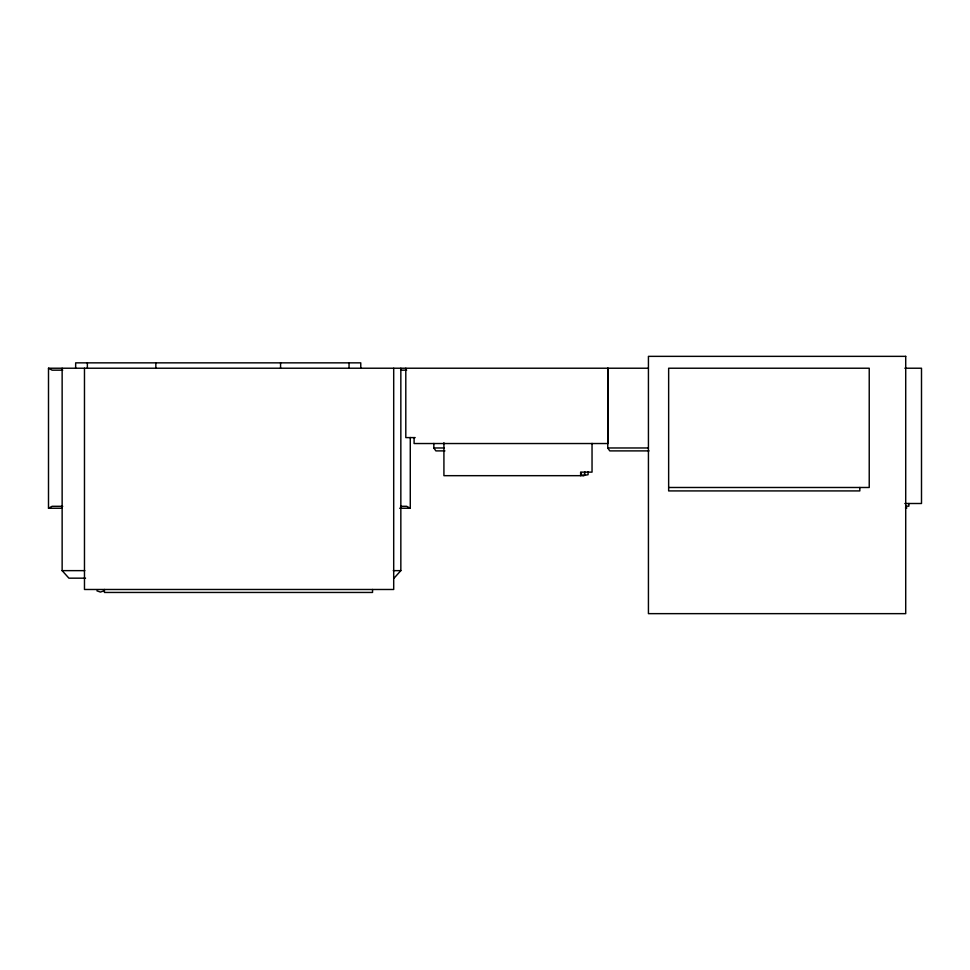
<?xml version="1.0" encoding="UTF-8"?>
<svg xmlns="http://www.w3.org/2000/svg" width="970" height="970" viewBox="0 0 970 970"><rect width="100%" height="100%" fill="white"/><g stroke="black" fill="none" stroke-linecap="round" stroke-linejoin="round"><path stroke-width="1.45" d="M394.062 578.168L400.84 570.639L400.84 368.224M648.36 368.224L48.5 368.224L48.5 508.244L52.113 506.304L62.723 506.304M103.96 590.827L100.431 592.064L96.903 590.827M904.852 368.224L921.5 368.224L921.5 503.503L904.852 503.503M62.723 370.164L52.113 370.164L48.5 368.224M400.586 370.164L406.648 370.164M415.172 437.603L405.799 437.603L405.799 368.224M433.845 443.46L433.845 447.97L444.369 447.97M607.766 368.224L607.766 447.97L648.36 447.97M444.915 450.892L435.857 450.892L433.845 447.97M649.015 450.892L609.766 450.892L607.766 447.97M584.098 475.676L443.92 475.676L443.92 442.744M668.645 487.486L869.229 487.486L869.229 368.224L668.645 368.224L668.645 490.917L859.82 490.917L859.82 487.486M905.847 506.182L908.866 506.182L908.866 503.503M400.586 506.304L406.648 506.304L410.274 508.244L410.274 437.482M905.483 507.953L906.877 507.953M48.5 508.244L62.128 508.244M399.676 508.244L410.274 508.244M62.141 368.224L62.141 570.639L84.814 570.639M393.274 570.639L400.84 570.639M85.542 578.168L68.906 578.168L62.141 570.639M584.207 474.027L585.201 475.215L588.075 474.706L588.075 471.796M584.777 471.796L584.777 474.706L583.431 475.482L581.903 475.215L580.909 472.475M608.044 368.224L608.044 443.532L414.093 443.532L414.093 437.603M592.039 443.387L592.039 472.135L580.642 472.135L580.642 475.676M393.699 368.224L393.699 589.481L84.475 589.481L84.475 368.224M372.541 589.481L372.541 592.452L104.433 592.452L104.433 589.481M360.767 368.224L360.767 362.853L75.672 362.853L75.648 368.224M349.042 362.853L349.042 368.224M280.56 362.853L280.56 368.224M155.843 362.853L155.843 368.224M87.361 362.853L87.361 368.224M905.713 356.354L648.433 356.354L648.433 613.646L905.713 613.646L905.713 356.354"/></g></svg>
